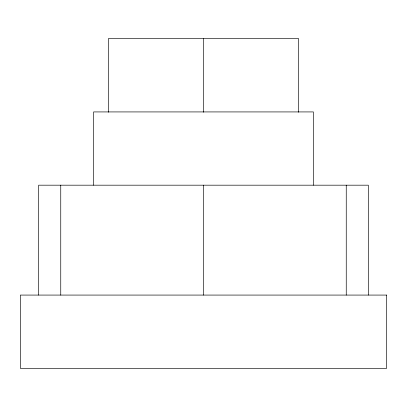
<?xml version="1.0" encoding="UTF-8"?>
<svg xmlns="http://www.w3.org/2000/svg" width="407" height="407" viewBox="0 0 407 407"><rect width="100%" height="100%" fill="white"/><g stroke="black" fill="none" stroke-linecap="round" stroke-linejoin="round"><path stroke-width="0.61" d="M368.335 295.075L368.335 185.185L38.665 185.185L38.665 295.075M346.25 185.185L346.25 295.075M313.39 185.185L313.39 111.925L93.61 111.925L93.61 185.185M298.667 112.24L298.667 38.665L108.333 38.665L108.333 112.24M203.5 38.665L203.5 112.24M203.5 185.185L203.5 295.075M60.75 185.185L60.75 295.075M386.65 295.075L20.35 295.075L20.35 368.335L386.65 368.335L386.65 295.075"/></g></svg>
